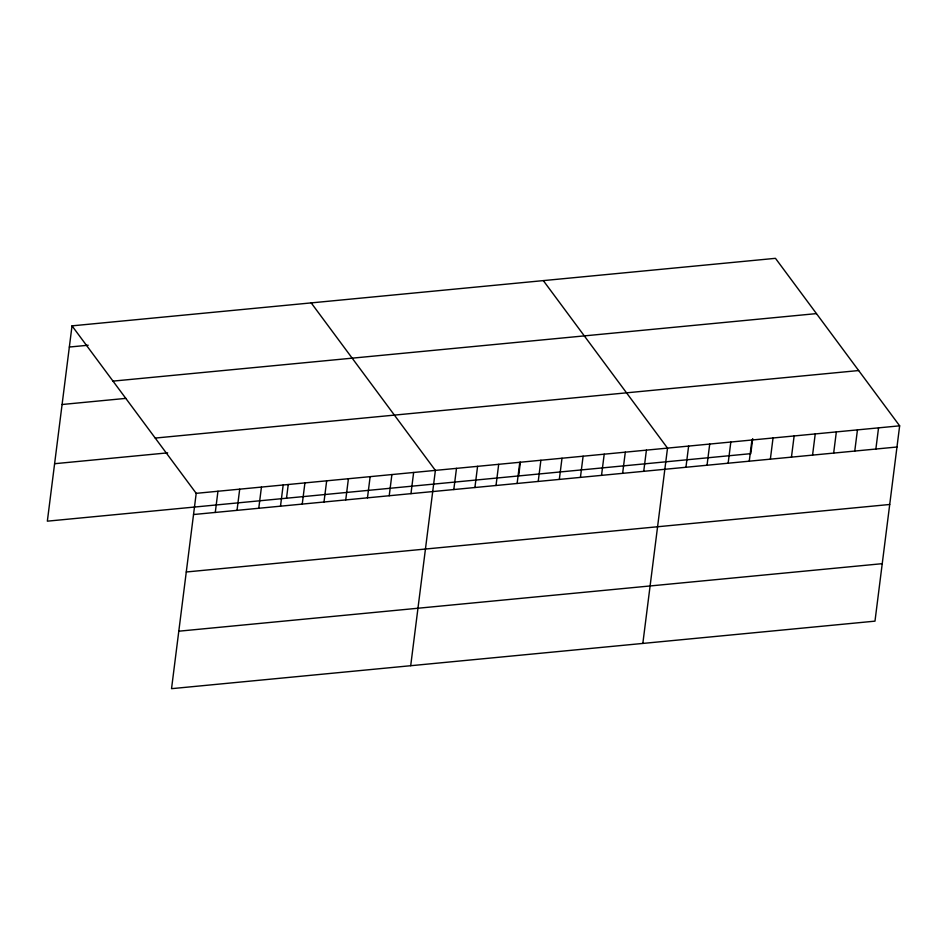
<?xml version="1.0" encoding="UTF-8"?>
<svg xmlns="http://www.w3.org/2000/svg" width="947" height="947" viewBox="0 0 947 947"><rect width="100%" height="100%" fill="white"/><g stroke="black" fill="none" stroke-linecap="round" stroke-linejoin="round"><path stroke-width="1.42" d="M72.019 325.851L196.207 493.34L171.537 688.67L874.981 621.149L899.65 425.83L775.463 258.33L72.019 325.851L47.35 521.17L750.793 453.66L752.687 438.603M215.277 512.445L217.952 491.256M237.022 510.35L239.698 489.173M258.768 508.267L261.443 487.089M280.501 506.183L283.177 484.994M286.515 498.217L288.243 484.533M302.247 504.088L304.922 482.911M323.992 502.005L326.668 480.827M345.738 499.921L348.413 478.732M367.472 497.838L370.147 476.649M389.217 495.743L391.892 474.565M410.962 493.659L413.638 472.47M410.702 665.705L435.383 470.387L311.196 302.898M453.802 489.552L456.49 468.363M474.909 487.516L477.584 466.338M496.015 485.491L498.69 464.314M517.121 483.467L519.796 462.29M518.648 475.939L520.377 462.254M538.216 481.443L540.891 460.266M559.322 479.419L561.997 458.23M580.428 477.395L583.103 456.205M601.534 475.37L604.21 454.181M622.629 473.346L625.304 452.157M643.735 471.31L646.41 450.133M642.835 643.427L667.517 448.109L543.329 280.62M685.948 467.262L688.623 446.084M707.042 465.237L709.717 444.06M728.148 463.213L730.824 442.036M749.255 461.189L751.93 440M770.361 459.165L773.036 437.976M791.455 457.141L794.131 435.951M812.562 455.116L815.237 433.927M833.668 453.08L836.343 431.903M854.762 451.056L857.449 429.879M875.868 449.032L878.544 427.855M69.344 347.04L88.189 345.229M113.001 381.12L816.444 313.611M62.088 404.499L125.868 398.379M155.225 438.07L858.669 370.549M54.606 463.71L167.666 452.855M196.207 493.34L899.65 425.83M193.531 514.529L896.975 447.008M186.275 571.988L889.718 504.479M178.794 631.199L882.237 563.678"/></g></svg>
